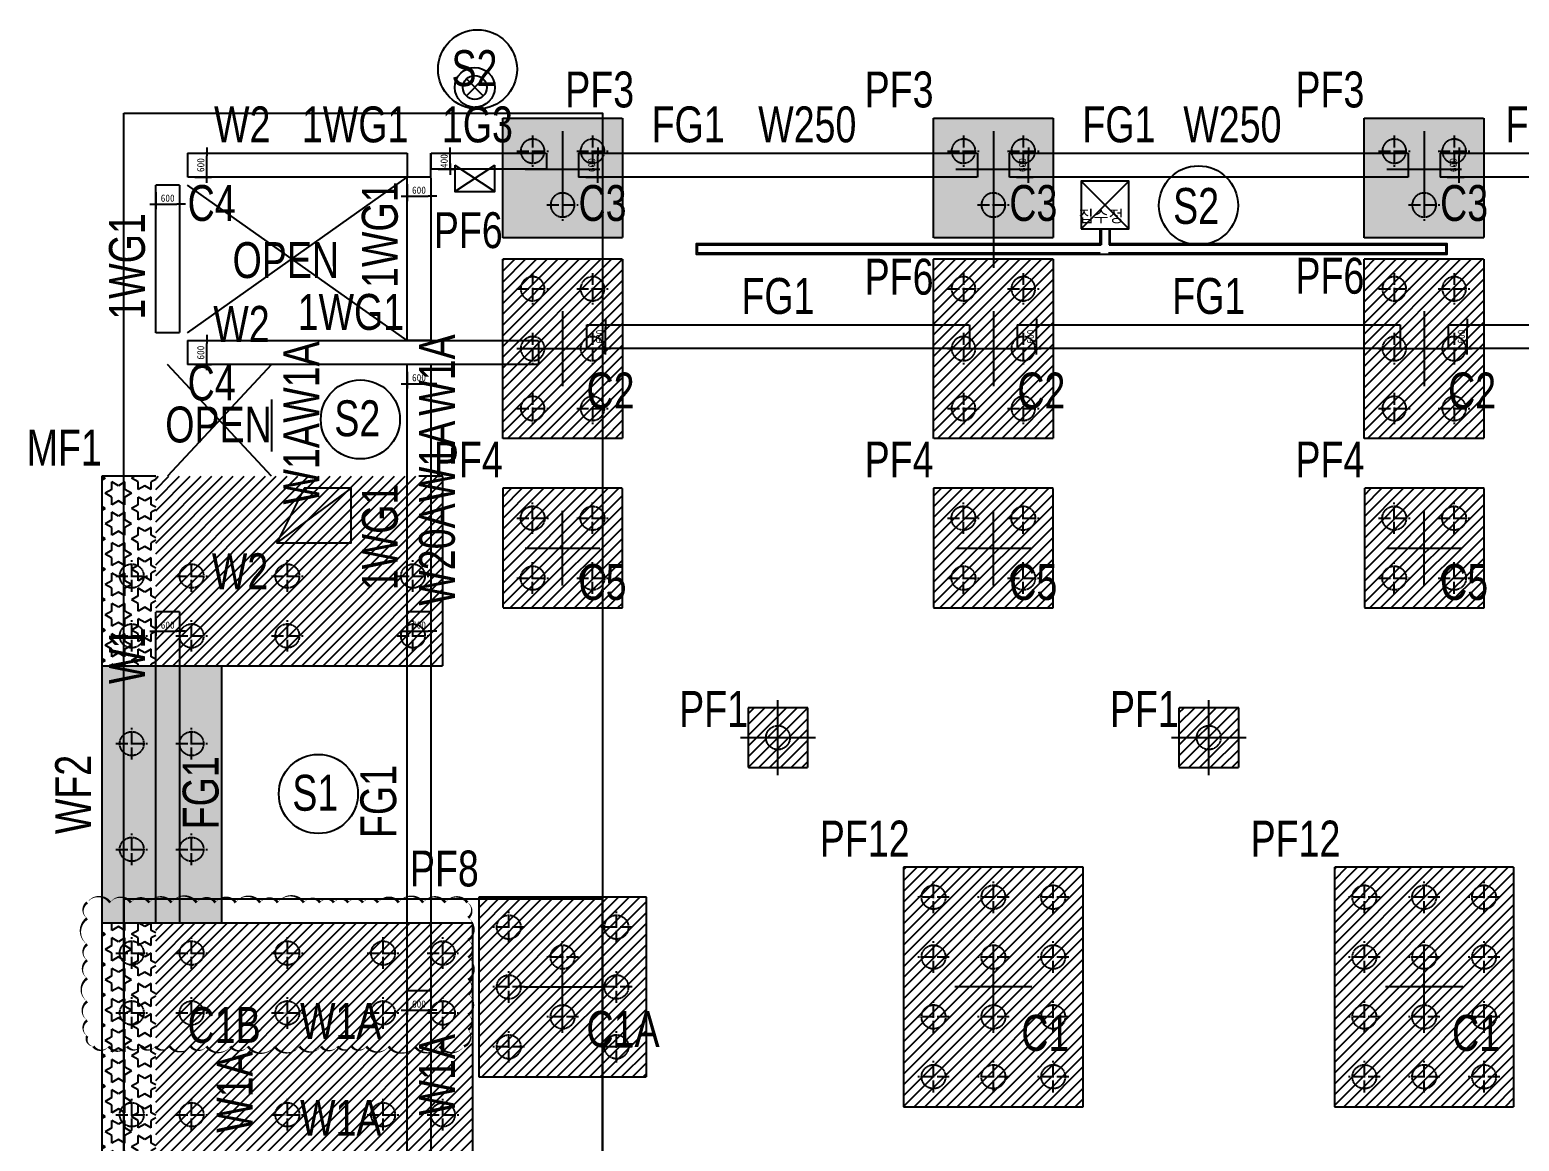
# Model space of a CAD drawing. Header units: millimetres. Extents: x -63681 to 183738, y 27655 to 152096.
# Drawn here: x 88997 to 126336, y 124240 to 152096 of the extents above; entities that cross this region are included whole.
import ezdxf
from ezdxf.enums import TextEntityAlignment as Align

# ---------------------------------------------------------------- set-up
doc = ezdxf.new("R2010")
doc.units = ezdxf.units.MM
doc.linetypes.add('ACAD_ISO04W100', pattern=[30, 24, -3, 0, -3])
doc.linetypes.add('HID', pattern=[2.3, 1.5, -0.8])
doc.layers.get('Defpoints').update_dxf_attribs({"color": 159})
for name, color, linetype in [('^DECK', 130, 'Continuous'), ('A-ELE', 7, 'Continuous'), ('A-OPEN', 1, 'Continuous'), ('A-TEXT-NOTE', 7, 'Continuous'), ('COLUMN-TEXT', 2, 'Continuous'), ('GIRDER-TEXT', 7, 'Continuous'), ('PILE', 4, 'HID'), ('S-FOOTING', 4, 'HID'), ('TXT-FOOTING', 4, 'HID'), ('TXT-SLAB', 6, 'Continuous'), ('WALL-TEXT', 6, 'Continuous'), ('기초패턴', 1, 'Continuous'), ('보(girder)', 7, 'HID'), ('슬래브라인', 7, 'Continuous')]:
    doc.layers.add(name, color=color, linetype=linetype)
doc.layers.add('NOPLOT', color=191, linetype='Continuous', plot=False)
doc.layers.add('printlayer', color=6, linetype='Continuous', plot=False)
doc.styles.add('Gdim', font='DotumChe.ttf')
doc.styles.add('Gtx', font='Dotum.ttf')
doc.dimstyles.new('Gdim200', dxfattribs={"dimscale": 200, "dimtxt": 3, "dimasz": 1.2, "dimexe": 2, "dimexo": 3, "dimgap": 1, "dimtad": 1, "dimdsep": 46, "dimlunit": 6, "dimtxsty": 'Gdim', "dimblk1": '_CIDOT', "dimblk2": '_CIDOT', "dimsah": 1, "dimcen": 2.5, "dimdle": 2, "dimclrd": 1, "dimclre": 1, "dimclrt": 3, "dimazin": 2, "dimtfac": 1, "dimtix": 1, "dimtmove": 2, "dimatfit": 3, "dimldrblk": '_CIDOT', "dimfxl": 2, "dimtolj": 1, "dimtzin": 0, "dimarcsym": 0})
pattern_1 = [(90, (-385073.9, -148605.02), (-329.95568, 2e-14), [190.5, -190.5]), (150, (-385073.9, -148605.02), (-164.97784, -285.75), [190.5, -190.5]), (210, (-385238.87, -148509.77), (164.97784, -285.75), [190.5, -190.5])]

# ---------------------------------------------------------------- blocks, each defined once
blk = doc.blocks.new('_CIDOT')
at = {"color": 0, "linetype": 'ByBlock'}
blk.add_line((2, 0), (-1, 0), dxfattribs=at)
at = {"color": 0, "linetype": 'ByBlock', "const_width": 0.5}
blk.add_lwpolyline([(-0.25, 0, 1), (0.25, 0, 1)], format="xyb", close=True, dxfattribs=at)
blk = doc.blocks.new('*D358')
at = {"layer": 'Defpoints', "color": 155, "lineweight": -2, "transparency": 16777216}
for p, q in [((-1725, 700), (-1305, 700)), ((-1425, 172), (-1425, 628)), ((-1725, 100), (-1305, 100))]:
    blk.add_line(p, q, dxfattribs=at)
at = {"layer": 'Defpoints', "color": 0, "transparency": 16777216}
for p in [(-1905, 700), (-1425, 700), (-1905, 100)]:
    blk.add_point(p, dxfattribs=at)
at = {"layer": 'Defpoints', "color": 155, "lineweight": -2, "transparency": 16777216, "xscale": 71.99999999999994, "yscale": 71.99999999999994, "zscale": 71.99999999999994}
for p, rotation in [((-1425, 700), 90), ((-1425, 100), 270)]:
    blk.add_blockref('_CIDOT', p, dxfattribs=dict(at, rotation=rotation))
at = {"layer": 'Defpoints', "color": 3, "transparency": 16777216, "insert": (-1576, 400), "char_height": 180, "attachment_point": 5, "rotation": 90, "style": 'Gdim'}
blk.add_mtext('\\A1;{\\C155;600}', dxfattribs=at)
blk = doc.blocks.new('*D210')
at = {"layer": 'Defpoints', "color": 155, "lineweight": -2, "transparency": 16777216}
for p, q in [((-1725, 700), (-1305, 700)), ((-1425, 172), (-1425, 628)), ((-1725, 100), (-1305, 100))]:
    blk.add_line(p, q, dxfattribs=at)
at = {"layer": 'Defpoints', "color": 0, "transparency": 16777216}
for p in [(-1905, 700), (-1425, 700), (-1905, 100)]:
    blk.add_point(p, dxfattribs=at)
at = {"layer": 'Defpoints', "color": 155, "lineweight": -2, "transparency": 16777216, "xscale": 71.99999999999994, "yscale": 71.99999999999994, "zscale": 71.99999999999994}
for p, rotation in [((-1425, 700), 90), ((-1425, 100), 270)]:
    blk.add_blockref('_CIDOT', p, dxfattribs=dict(at, rotation=rotation))
at = {"layer": 'Defpoints', "color": 3, "transparency": 16777216, "insert": (-1576, 400), "char_height": 180, "attachment_point": 5, "rotation": 90, "style": 'Gdim'}
blk.add_mtext('\\A1;{\\C155;600}', dxfattribs=at)
blk = doc.blocks.new('*D320')
at = {"layer": 'Defpoints', "color": 155, "lineweight": -2, "transparency": 16777216}
for p, q in [((-1725, 700), (-1305, 700)), ((-1425, 172), (-1425, 628)), ((-1725, 100), (-1305, 100))]:
    blk.add_line(p, q, dxfattribs=at)
at = {"layer": 'Defpoints', "color": 0, "transparency": 16777216}
for p in [(-1905, 700), (-1425, 700), (-1905, 100)]:
    blk.add_point(p, dxfattribs=at)
at = {"layer": 'Defpoints', "color": 155, "lineweight": -2, "transparency": 16777216, "xscale": 71.99999999999994, "yscale": 71.99999999999994, "zscale": 71.99999999999994}
for p, rotation in [((-1425, 700), 90), ((-1425, 100), 270)]:
    blk.add_blockref('_CIDOT', p, dxfattribs=dict(at, rotation=rotation))
at = {"layer": 'Defpoints', "color": 3, "transparency": 16777216, "insert": (-1576, 400), "char_height": 180, "attachment_point": 5, "rotation": 90, "style": 'Gdim'}
blk.add_mtext('\\A1;{\\C155;600}', dxfattribs=at)
blk = doc.blocks.new('*D338')
at = {"layer": 'Defpoints', "color": 155, "lineweight": -2, "transparency": 16777216}
for p, q in [((-1725, 700), (-1305, 700)), ((-1425, 172), (-1425, 628)), ((-1725, 100), (-1305, 100))]:
    blk.add_line(p, q, dxfattribs=at)
at = {"layer": 'Defpoints', "color": 0, "transparency": 16777216}
for p in [(-1905, 700), (-1425, 700), (-1905, 100)]:
    blk.add_point(p, dxfattribs=at)
at = {"layer": 'Defpoints', "color": 155, "lineweight": -2, "transparency": 16777216, "xscale": 71.99999999999994, "yscale": 71.99999999999994, "zscale": 71.99999999999994}
for p, rotation in [((-1425, 700), 90), ((-1425, 100), 270)]:
    blk.add_blockref('_CIDOT', p, dxfattribs=dict(at, rotation=rotation))
at = {"layer": 'Defpoints', "color": 3, "transparency": 16777216, "insert": (-1576, 400), "char_height": 180, "attachment_point": 5, "rotation": 90, "style": 'Gdim'}
blk.add_mtext('\\A1;{\\C155;600}', dxfattribs=at)
blk = doc.blocks.new('*D268')
at = {"layer": 'Defpoints', "color": 155, "lineweight": -2, "transparency": 16777216}
for p, q in [((-1725, 700), (-1305, 700)), ((-1425, 172), (-1425, 628)), ((-1725, 100), (-1305, 100))]:
    blk.add_line(p, q, dxfattribs=at)
at = {"layer": 'Defpoints', "color": 0, "transparency": 16777216}
for p in [(-1905, 700), (-1425, 700), (-1905, 100)]:
    blk.add_point(p, dxfattribs=at)
at = {"layer": 'Defpoints', "color": 155, "lineweight": -2, "transparency": 16777216, "xscale": 71.99999999999994, "yscale": 71.99999999999994, "zscale": 71.99999999999994}
for p, rotation in [((-1425, 700), 90), ((-1425, 100), 270)]:
    blk.add_blockref('_CIDOT', p, dxfattribs=dict(at, rotation=rotation))
at = {"layer": 'Defpoints', "color": 3, "transparency": 16777216, "insert": (-1576, 400), "char_height": 180, "attachment_point": 5, "rotation": 90, "style": 'Gdim'}
blk.add_mtext('\\A1;{\\C155;600}', dxfattribs=at)
blk = doc.blocks.new('*D366')
at = {"layer": 'Defpoints', "color": 155, "lineweight": -2, "transparency": 16777216}
for p, q in [((-1725, 700), (-1305, 700)), ((-1425, 172), (-1425, 628)), ((-1725, 100), (-1305, 100))]:
    blk.add_line(p, q, dxfattribs=at)
at = {"layer": 'Defpoints', "color": 0, "transparency": 16777216}
for p in [(-1905, 700), (-1425, 700), (-1905, 100)]:
    blk.add_point(p, dxfattribs=at)
at = {"layer": 'Defpoints', "color": 155, "lineweight": -2, "transparency": 16777216, "xscale": 71.99999999999994, "yscale": 71.99999999999994, "zscale": 71.99999999999994}
for p, rotation in [((-1425, 700), 90), ((-1425, 100), 270)]:
    blk.add_blockref('_CIDOT', p, dxfattribs=dict(at, rotation=rotation))
at = {"layer": 'Defpoints', "color": 3, "transparency": 16777216, "insert": (-1576, 400), "char_height": 180, "attachment_point": 5, "rotation": 90, "style": 'Gdim'}
blk.add_mtext('\\A1;{\\C155;600}', dxfattribs=at)
blk = doc.blocks.new('*D368')
at = {"layer": 'Defpoints', "color": 155, "lineweight": -2, "transparency": 16777216}
for p, q in [((-1725, 700), (-1305, 700)), ((-1425, 172), (-1425, 628)), ((-1725, 100), (-1305, 100))]:
    blk.add_line(p, q, dxfattribs=at)
at = {"layer": 'Defpoints', "color": 0, "transparency": 16777216}
for p in [(-1905, 700), (-1425, 700), (-1905, 100)]:
    blk.add_point(p, dxfattribs=at)
at = {"layer": 'Defpoints', "color": 155, "lineweight": -2, "transparency": 16777216, "xscale": 71.99999999999994, "yscale": 71.99999999999994, "zscale": 71.99999999999994}
for p, rotation in [((-1425, 700), 90), ((-1425, 100), 270)]:
    blk.add_blockref('_CIDOT', p, dxfattribs=dict(at, rotation=rotation))
at = {"layer": 'Defpoints', "color": 3, "transparency": 16777216, "insert": (-1576, 400), "char_height": 180, "attachment_point": 5, "rotation": 90, "style": 'Gdim'}
blk.add_mtext('\\A1;{\\C155;600}', dxfattribs=at)
blk = doc.blocks.new('*D336')
at = {"layer": 'Defpoints', "color": 155, "lineweight": -2, "transparency": 16777216}
for p, q in [((-8525, 700), (-8105, 700)), ((-8225, 172), (-8225, 628)), ((-8525, 100), (-8105, 100))]:
    blk.add_line(p, q, dxfattribs=at)
at = {"layer": 'Defpoints', "color": 0, "transparency": 16777216}
for p in [(-8705, 700), (-8225, 700), (-8705, 100)]:
    blk.add_point(p, dxfattribs=at)
at = {"layer": 'Defpoints', "color": 155, "lineweight": -2, "transparency": 16777216, "xscale": 71.99999999999994, "yscale": 71.99999999999994, "zscale": 71.99999999999994}
for p, rotation in [((-8225, 700), 90), ((-8225, 100), 270)]:
    blk.add_blockref('_CIDOT', p, dxfattribs=dict(at, rotation=rotation))
at = {"layer": 'Defpoints', "color": 3, "transparency": 16777216, "insert": (-8376, 400), "char_height": 180, "attachment_point": 5, "rotation": 90, "style": 'Gdim'}
blk.add_mtext('\\A1;{\\C155;600}', dxfattribs=at)
blk = doc.blocks.new('파일')
at = {"color": 1, "linetype": 'ACAD_ISO04W100'}
for p, q in [((16279.4, 3764.4), (16279.4, 3827.6)), ((16247.7, 3796), (16311, 3796))]:
    blk.add_line(p, q, dxfattribs=at)
at = {"layer": 'PILE'}
blk.add_circle((16279.4, 3796), 24, dxfattribs=at)
blk = doc.blocks.new('D600(2.5)PF4')
blk.add_lwpolyline([(31483, -271854), (31483, -274854), (34483, -274854), (34483, -271854), (31483, -271854)])
at = {"layer": 'NOPLOT'}
for p, q in [((32983, -274291), (32983, -272416)), ((32045, -273354), (33920, -273354))]:
    blk.add_line(p, q, dxfattribs=at)
at = {"xscale": 12.50000000000909, "yscale": 12.50000000000909, "zscale": 12.50000000000909}
for p in [(-171260, -320054), (-169760, -320054), (-171260, -321554), (-169760, -321554)]:
    blk.add_blockref('파일', p, dxfattribs=at)
blk = doc.blocks.new('D600(2.5)PF3')
blk.add_lwpolyline([(49397, -264096), (49397, -267096), (52397, -267096), (52397, -264096), (49397, -264096)])
at = {"layer": 'NOPLOT'}
for p, q in [((50897, -266770), (50897, -264865)), ((49960, -265821), (51835, -265821))]:
    blk.add_line(p, q, dxfattribs=at)
at = {"xscale": 12.50000000000909, "yscale": 12.50000000000909, "zscale": 12.50000000000909}
for p in [(-152595, -312371), (-153345, -313721), (-151845, -313721)]:
    blk.add_blockref('파일', p, dxfattribs=at)
blk = doc.blocks.new('D600(2.5)PF6')
blk.add_lwpolyline([(49397, -271104), (49397, -275604), (52397, -275604), (52397, -271104), (49397, -271104)])
at = {"layer": 'NOPLOT'}
for p, q in [((50897, -274291), (50897, -272416)), ((49960, -273354), (51835, -273354))]:
    blk.add_line(p, q, dxfattribs=at)
at = {"xscale": 12.50000000000909, "yscale": 12.50000000000909, "zscale": 12.50000000000909}
for p in [(-153345, -319304), (-151845, -319304), (-153345, -320804), (-151845, -320804), (-153345, -322304), (-151845, -322304)]:
    blk.add_blockref('파일', p, dxfattribs=at)
blk = doc.blocks.new('D600(2.5)PF8')
blk.add_lwpolyline([(39690, -280315), (39690, -284515), (44190, -284515), (44190, -280315), (39690, -280315)])
at = {"layer": 'NOPLOT'}
for p, q in [((41940, -283382), (41940, -281447)), ((41003, -282415), (42878, -282415))]:
    blk.add_line(p, q, dxfattribs=at)
at = {"xscale": 12.50000000000909, "yscale": 12.50000000000909, "zscale": 12.50000000000909}
for p in [(-163052, -328515), (-161552, -328515), (-160052, -328515), (-162302, -329865), (-160802, -329865), (-163052, -331215), (-161552, -331215), (-160052, -331215)]:
    blk.add_blockref('파일', p, dxfattribs=at)
blk = doc.blocks.new('*D295')
at = {"layer": 'Defpoints', "color": 155, "lineweight": -2, "transparency": 16777216}
for p, q in [((-1725, 700), (-1305, 700)), ((-1425, 172), (-1425, 628)), ((-1725, 100), (-1305, 100))]:
    blk.add_line(p, q, dxfattribs=at)
at = {"layer": 'Defpoints', "color": 0, "transparency": 16777216}
for p in [(-1905, 700), (-1425, 700), (-1905, 100)]:
    blk.add_point(p, dxfattribs=at)
at = {"layer": 'Defpoints', "color": 155, "lineweight": -2, "transparency": 16777216, "xscale": 71.99999999999994, "yscale": 71.99999999999994, "zscale": 71.99999999999994}
for p, rotation in [((-1425, 700), 90), ((-1425, 100), 270)]:
    blk.add_blockref('_CIDOT', p, dxfattribs=dict(at, rotation=rotation))
at = {"layer": 'Defpoints', "color": 3, "transparency": 16777216, "insert": (-1576, 400), "char_height": 180, "attachment_point": 5, "rotation": 90, "style": 'Gdim'}
blk.add_mtext('\\A1;{\\C155;600}', dxfattribs=at)
blk = doc.blocks.new('*D274')
at = {"layer": 'Defpoints', "color": 155, "lineweight": -2, "transparency": 16777216}
for p, q in [((-1725, 700), (-1305, 700)), ((-1425, 172), (-1425, 628)), ((-1725, 100), (-1305, 100))]:
    blk.add_line(p, q, dxfattribs=at)
at = {"layer": 'Defpoints', "color": 0, "transparency": 16777216}
for p in [(-1905, 700), (-1425, 700), (-1905, 100)]:
    blk.add_point(p, dxfattribs=at)
at = {"layer": 'Defpoints', "color": 155, "lineweight": -2, "transparency": 16777216, "xscale": 71.99999999999994, "yscale": 71.99999999999994, "zscale": 71.99999999999994}
for p, rotation in [((-1425, 700), 90), ((-1425, 100), 270)]:
    blk.add_blockref('_CIDOT', p, dxfattribs=dict(at, rotation=rotation))
at = {"layer": 'Defpoints', "color": 3, "transparency": 16777216, "insert": (-1576, 400), "char_height": 180, "attachment_point": 5, "rotation": 90, "style": 'Gdim'}
blk.add_mtext('\\A1;{\\C155;600}', dxfattribs=at)
blk = doc.blocks.new('D600(2.5)PF1')
blk.add_lwpolyline([(32233, -266553), (33733, -266553), (33733, -265053), (32233, -265053), (32233, -266553)])
at = {"layer": 'printlayer'}
for p, q in [((32983, -266740), (32983, -264865)), ((32045, -265803), (33920, -265803))]:
    blk.add_line(p, q, dxfattribs=at)
at = {"xscale": 12.50000000000909, "yscale": 12.50000000000909, "zscale": 12.50000000000909}
blk.add_blockref('파일', (-170510, -313253), dxfattribs=at)
blk = doc.blocks.new('*D260')
at = {"layer": 'Defpoints', "color": 155, "lineweight": -2, "transparency": 16777216}
for p, q in [((-1725, 600), (-1305, 600)), ((-1425, 672), (-1425, 744)), ((-1425, 200), (-1425, 600)), ((-1725, 200), (-1305, 200)), ((-1425, 128), (-1425, 56))]:
    blk.add_line(p, q, dxfattribs=at)
at = {"layer": 'Defpoints', "color": 0, "transparency": 16777216}
for p in [(-1905, 600), (-1425, 600), (-1905, 200)]:
    blk.add_point(p, dxfattribs=at)
at = {"layer": 'Defpoints', "color": 155, "lineweight": -2, "transparency": 16777216, "xscale": 71.99999999999994, "yscale": 71.99999999999994, "zscale": 71.99999999999994}
for p, rotation in [((-1425, 600), 270), ((-1425, 200), 90)]:
    blk.add_blockref('_CIDOT', p, dxfattribs=dict(at, rotation=rotation))
at = {"layer": 'Defpoints', "color": 3, "transparency": 16777216, "insert": (-1576, 400), "char_height": 180, "attachment_point": 5, "rotation": 90, "style": 'Gdim'}
blk.add_mtext('\\A1;{\\C155;400}', dxfattribs=at)
blk = doc.blocks.new('PF12')
at = {"layer": 'NOPLOT'}
for p, q in [((2100, 2063), (2100, 3937)), ((3067, 3000), (1133, 3000))]:
    blk.add_line(p, q, dxfattribs=at)
at = {"layer": 'S-FOOTING', "elevation": 0}
blk.add_lwpolyline([(-150, 0), (4350, 0), (4350, 6000), (-150, 6000)], close=True, dxfattribs=at)
at = {"xscale": 12.5000000000091, "yscale": 12.5000000000091, "zscale": 12.5000000000091, "rotation": 90}
for p in [(48050, -198242), (49550, -198242), (51050, -198242), (48050, -199742), (49550, -199742), (51050, -199742), (48050, -201242), (49550, -201242), (51050, -201242), (48050, -202742), (49550, -202742), (51050, -202742)]:
    blk.add_blockref('파일', p, dxfattribs=at)
blk = doc.blocks.new('A$Cecc8fa15')
at = {"layer": '기초패턴'}
h = blk.add_hatch(dxfattribs=at)
h.set_pattern_fill('STARS', color=256, scale=60, angle=90)
h.set_pattern_definition(pattern_1)
h.paths.add_polyline_path([(40100, -70250), (44300, -70250), (44300, -74750), (40100, -74750)])
h.paths.add_polyline_path([(41450, -66300), (42950, -66300), (42950, -69300), (41450, -69300)])
h.paths.add_polyline_path([(50900, -70250), (55100, -70250), (55100, -74750), (50900, -74750)])
h.paths.add_polyline_path([(61700, -70250), (65900, -70250), (65900, -74750), (61700, -74750)])
h.paths.add_polyline_path([(72500, -74750), (76700, -74750), (76700, -70250), (72500, -70250)])
h.paths.add_polyline_path([(82300, -70250), (86500, -70250), (86500, -74750), (82300, -74750)])
h.paths.add_polyline_path([(41450, -46300), (42950, -46300), (42950, -43300), (41450, -43300)])
h.paths.add_polyline_path([(40450, -18900), (43450, -18900), (43450, -12450), (40450, -12450)])
h.paths.add_polyline_path([(50500, 1275), (53500, 1275), (53500, -1725), (50500, -1725)])
h.paths.add_polyline_path([(61300, 1275), (64300, 1275), (64300, -1725), (61300, -1725)])
h.paths.add_polyline_path([(72100, 1275), (75100, 1275), (75100, -1725), (72100, -1725)])
h.paths.add_polyline_path([(124800, -54665), (126300, -54665), (126300, -53165), (124800, -53165)])
h.paths.add_polyline_path([(124800, -45115), (126300, -45115), (126300, -46615), (124800, -46615)])
h = blk.add_hatch(dxfattribs=at)
h.set_pattern_fill('ANSI31', color=256, scale=60)
h.set_pattern_definition([(45, (-385073.9, -148605.02), (-134.70384, 134.70384), [])])
h.paths.add_polyline_path([(41800, -7700), (49000, -7700), (49000, -12450), (41800, -12450)])
h.paths.add_polyline_path([(41800, -27400), (41800, -27100), (42700, -27100), (42711, -24805), (41800, -24800), (41800, -18900), (49750, -18900), (49750, -27400)])
h.paths.add_polyline_path([(49900, -22750), (54100, -22750), (54100, -18250), (49900, -18250)])
h.paths.add_polyline_path([(50500, -11000), (53500, -11000), (53500, -8000), (50500, -8000)])
h.paths.add_polyline_path([(50500, -6750), (53500, -6750), (53500, -2250), (50500, -2250)])
h.paths.add_polyline_path([(61300, -6750), (64300, -6750), (64300, -2250), (61300, -2250)])
h.paths.add_polyline_path([(61300, -11000), (64300, -11000), (64300, -8000), (61300, -8000)])
h.paths.add_polyline_path([(60550, -23500), (65050, -23500), (65050, -17500), (60550, -17500)])
h.paths.add_polyline_path([(56650, -15000), (58150, -15000), (58150, -13500), (56650, -13500)])
h.paths.add_polyline_path([(67450, -15000), (68950, -15000), (68950, -13500), (67450, -13500)])
h.paths.add_polyline_path([(72100, -11000), (75100, -11000), (75100, -8000), (72100, -8000)])
h.paths.add_polyline_path([(72100, -6750), (75100, -6750), (75100, -2250), (72100, -2250)])
h.paths.add_polyline_path([(78250, -6500), (79750, -6500), (79750, -8000), (78250, -8000)])
h.paths.add_polyline_path([(78250, -15000), (79750, -15000), (79750, -13500), (78250, -13500)])
h.paths.add_polyline_path([(71350, -23500), (75850, -23500), (75850, -17500), (71350, -17500)])
h.paths.add_polyline_path([(67450, -27500), (68950, -27500), (68950, -26000), (67450, -26000)])
h.paths.add_polyline_path([(61300, -33000), (64300, -33000), (64300, -30000), (61300, -30000)])
h.paths.add_polyline_path([(61300, -34250), (64300, -34250), (64300, -38750), (61300, -38750)])
h.paths.add_polyline_path([(50500, -43525), (53500, -43525), (53500, -46525), (50500, -46525)])
h.paths.add_polyline_path([(47250, -46300), (48750, -46300), (48750, -43300), (47250, -43300)])
h.paths.add_polyline_path([(72100, -38750), (75100, -38750), (75100, -34250), (72100, -34250)])
h.paths.add_polyline_path([(72100, -33000), (75100, -33000), (75100, -30000), (72100, -30000)])
h.paths.add_polyline_path([(78250, -27500), (79750, -27500), (79750, -26000), (78250, -26000)])
h.paths.add_polyline_path([(82900, -30000), (85900, -30000), (85900, -33000), (82900, -33000)])
h.paths.add_polyline_path([(89050, -27500), (90550, -27500), (90550, -26000), (89050, -26000)])
h.paths.add_polyline_path([(93700, -33000), (96700, -33000), (96700, -30000), (93700, -30000)])
h.paths.add_polyline_path([(99850, -27500), (101350, -27500), (101350, -26000), (99850, -26000)])
h.paths.add_polyline_path([(104500, -33000), (107500, -33000), (107500, -30000), (104500, -30000)])
h.paths.add_polyline_path([(119800, -36400), (127000, -36400), (127000, -29700), (119800, -29700)])
h.paths.add_polyline_path([(114100, -46300), (115600, -46300), (115600, -43300), (114100, -43300)])
h.paths.add_polyline_path([(119175, -46300), (122175, -46300), (122175, -43300), (119175, -43300)])
h.paths.add_polyline_path([(102050, -55700), (103550, -55700), (103550, -52700), (102050, -52700)])
h.paths.add_polyline_path([(107525, -55700), (110525, -55700), (110525, -52700), (107525, -52700)])
h.paths.add_polyline_path([(114100, -51350), (115600, -51350), (115600, -49850), (114100, -49850)])
h.paths.add_polyline_path([(119175, -55700), (122175, -55700), (122175, -52700), (119175, -52700)])
h.paths.add_polyline_path([(114100, -58350), (115600, -58350), (115600, -56850), (114100, -56850)])
h.paths.add_polyline_path([(107525, -62500), (110525, -62500), (110525, -59500), (107525, -59500)])
h.paths.add_polyline_path([(102050, -62500), (103550, -62500), (103550, -59500), (102050, -59500)])
h.paths.add_polyline_path([(119175, -60400), (122175, -60400), (122175, -57400), (119175, -57400)])
h.paths.add_polyline_path([(119175, -62500), (122175, -62500), (122175, -61000), (119175, -61000)])
h.paths.add_polyline_path([(114100, -65500), (115600, -65500), (115600, -64000), (114100, -64000)])
h.paths.add_polyline_path([(107525, -70000), (110525, -70000), (110525, -67000), (107525, -67000)])
h.paths.add_polyline_path([(102050, -70000), (103550, -70000), (103550, -67000), (102050, -67000)])
h.paths.add_polyline_path([(119175, -70000), (122175, -70000), (122175, -67000), (119175, -67000)])
h.paths.add_polyline_path([(51250, -66300), (52750, -66300), (52750, -69300), (51250, -69300)])
h = blk.add_hatch(dxfattribs=at)
h.set_pattern_fill('STARS', color=256, scale=60, angle=90)
h.set_pattern_definition(pattern_1)
h.paths.add_polyline_path([(40450, -12450), (41800, -12450), (41800, -7700), (40450, -7700)])
h = blk.add_hatch(dxfattribs=at)
h.set_pattern_fill('STARS', color=256, scale=60, angle=90)
h.set_pattern_definition(pattern_1)
h.paths.add_polyline_path([(40450, -27400), (40450, -18900), (41800, -18900), (41800, -24800), (41800, -27100), (41800, -27100), (41800, -27400)])
blk = doc.blocks.new('*U359')
at = {"layer": 'Defpoints'}
for p, q in [((-1905.451, 700), (-1905.451, 100)), ((3594.549, 700), (3594.549, 100))]:
    blk.add_line(p, q, dxfattribs=at)
at = {"layer": '보(girder)'}
for p, q in [((-1905.451, 700), (3594.549, 700)), ((3594.549, 100), (-1905.451, 100))]:
    blk.add_line(p, q, dxfattribs=at)
at = {"layer": 'Defpoints'}
dim = blk.add_linear_dim(base=(-1425.451, 700), p1=(-1905.451, 100), p2=(-1905.451, 700), angle=90, text='{\\C155;<>}', dimstyle='Gdim200', override={"dimscale": 60, "dimzin": 8, "dimclrd": 155, "dimclre": 155}, dxfattribs=at)
dim.commit()
dim.dimension.update_dxf_attribs({"geometry": '*D358', "text_midpoint": (-1575.571, 400)})
blk = doc.blocks.new('*U211')
at = {"layer": 'Defpoints'}
for p, q in [((-1905.451, 700), (-1905.451, 100)), ((8094.549, 700), (8094.549, 100))]:
    blk.add_line(p, q, dxfattribs=at)
at = {"layer": '보(girder)'}
for p, q in [((-1905.451, 700), (8094.549, 700)), ((8094.549, 100), (-1905.451, 100))]:
    blk.add_line(p, q, dxfattribs=at)
at = {"layer": 'Defpoints'}
dim = blk.add_linear_dim(base=(-1425.451, 700), p1=(-1905.451, 100), p2=(-1905.451, 700), angle=90, text='{\\C155;<>}', dimstyle='Gdim200', override={"dimscale": 60, "dimzin": 8, "dimclrd": 155, "dimclre": 155}, dxfattribs=at)
dim.commit()
dim.dimension.update_dxf_attribs({"geometry": '*D210', "text_midpoint": (-1575.571, 400)})
blk = doc.blocks.new('*U321')
at = {"layer": 'Defpoints'}
for p, q in [((-1905.451, 700), (-1905.451, 100)), ((1794.549, 700), (1794.549, 100))]:
    blk.add_line(p, q, dxfattribs=at)
at = {"layer": '보(girder)'}
for p, q in [((-1905.451, 700), (1794.549, 700)), ((1794.549, 100), (-1905.451, 100))]:
    blk.add_line(p, q, dxfattribs=at)
at = {"layer": 'Defpoints'}
dim = blk.add_linear_dim(base=(-1425.451, 700), p1=(-1905.451, 100), p2=(-1905.451, 700), angle=90, text='{\\C155;<>}', dimstyle='Gdim200', override={"dimscale": 60, "dimzin": 8, "dimclrd": 155, "dimclre": 155}, dxfattribs=at)
dim.commit()
dim.dimension.update_dxf_attribs({"geometry": '*D320', "text_midpoint": (-1575.571, 400)})
blk = doc.blocks.new('*U339')
at = {"layer": 'Defpoints'}
for p, q in [((-1905.451, 700), (-1905.451, 100)), ((7694.549, 700), (7694.549, 100))]:
    blk.add_line(p, q, dxfattribs=at)
at = {"layer": '보(girder)'}
for p, q in [((-1905.451, 700), (7694.549, 700)), ((7694.549, 100), (-1905.451, 100))]:
    blk.add_line(p, q, dxfattribs=at)
at = {"layer": 'Defpoints'}
dim = blk.add_linear_dim(base=(-1425.451, 700), p1=(-1905.451, 100), p2=(-1905.451, 700), angle=90, text='{\\C155;<>}', dimstyle='Gdim200', override={"dimscale": 60, "dimzin": 8, "dimclrd": 155, "dimclre": 155}, dxfattribs=at)
dim.commit()
dim.dimension.update_dxf_attribs({"geometry": '*D338', "text_midpoint": (-1575.571, 400)})
blk = doc.blocks.new('*U269')
at = {"layer": 'Defpoints'}
for p, q in [((-1905.451, 700), (-1905.451, 100)), ((6894.549, 700), (6894.549, 100))]:
    blk.add_line(p, q, dxfattribs=at)
at = {"layer": '보(girder)'}
for p, q in [((-1905.451, 700), (6894.549, 700)), ((6894.549, 100), (-1905.451, 100))]:
    blk.add_line(p, q, dxfattribs=at)
at = {"layer": 'Defpoints'}
dim = blk.add_linear_dim(base=(-1425.451, 700), p1=(-1905.451, 100), p2=(-1905.451, 700), angle=90, text='{\\C155;<>}', dimstyle='Gdim200', override={"dimscale": 60, "dimzin": 8, "dimclrd": 155, "dimclre": 155}, dxfattribs=at)
dim.commit()
dim.dimension.update_dxf_attribs({"geometry": '*D268', "text_midpoint": (-1575.571, 400)})
blk = doc.blocks.new('*U367')
at = {"layer": 'Defpoints'}
for p, q in [((-1905.451, 700), (-1905.451, 100)), ((4294.549, 700), (4294.549, 100))]:
    blk.add_line(p, q, dxfattribs=at)
at = {"layer": '보(girder)'}
for p, q in [((-1905.451, 700), (4294.549, 700)), ((4294.549, 100), (-1905.451, 100))]:
    blk.add_line(p, q, dxfattribs=at)
at = {"layer": 'Defpoints'}
dim = blk.add_linear_dim(base=(-1425.451, 700), p1=(-1905.451, 100), p2=(-1905.451, 700), angle=90, text='{\\C155;<>}', dimstyle='Gdim200', override={"dimscale": 60, "dimzin": 8, "dimclrd": 155, "dimclre": 155}, dxfattribs=at)
dim.commit()
dim.dimension.update_dxf_attribs({"geometry": '*D366', "text_midpoint": (-1575.571, 400)})
blk = doc.blocks.new('*U369')
at = {"layer": 'Defpoints'}
for p, q in [((-1905.451, 700), (-1905.451, 100)), ((7594.549, 700), (7594.549, 100))]:
    blk.add_line(p, q, dxfattribs=at)
at = {"layer": '보(girder)'}
for p, q in [((-1905.451, 700), (7594.549, 700)), ((7594.549, 100), (-1905.451, 100))]:
    blk.add_line(p, q, dxfattribs=at)
at = {"layer": 'Defpoints'}
dim = blk.add_linear_dim(base=(-1425.451, 700), p1=(-1905.451, 100), p2=(-1905.451, 700), angle=90, text='{\\C155;<>}', dimstyle='Gdim200', override={"dimscale": 60, "dimzin": 8, "dimclrd": 155, "dimclre": 155}, dxfattribs=at)
dim.commit()
dim.dimension.update_dxf_attribs({"geometry": '*D368', "text_midpoint": (-1575.571, 400)})
blk = doc.blocks.new('*U337')
at = {"layer": 'Defpoints'}
for p, q in [((-8705.451, 700), (-8705.451, 100)), ((6794.549, 700), (6794.549, 100))]:
    blk.add_line(p, q, dxfattribs=at)
at = {"layer": '보(girder)'}
for p, q in [((-8705.451, 700), (6794.549, 700)), ((6794.549, 100), (-8705.451, 100))]:
    blk.add_line(p, q, dxfattribs=at)
at = {"layer": 'Defpoints'}
dim = blk.add_linear_dim(base=(-8225.451, 700), p1=(-8705.451, 100), p2=(-8705.451, 700), angle=90, text='{\\C155;<>}', dimstyle='Gdim200', override={"dimscale": 60, "dimzin": 8, "dimclrd": 155, "dimclre": 155}, dxfattribs=at)
dim.commit()
dim.dimension.update_dxf_attribs({"geometry": '*D336', "text_midpoint": (-8375.571, 400)})
blk = doc.blocks.new('*U296')
at = {"layer": 'Defpoints'}
for p, q in [((-1905.451, 700), (-1905.451, 100)), ((2194.549, 700), (2194.549, 100))]:
    blk.add_line(p, q, dxfattribs=at)
at = {"layer": '보(girder)'}
for p, q in [((-1905.451, 700), (2194.549, 700)), ((2194.549, 100), (-1905.451, 100))]:
    blk.add_line(p, q, dxfattribs=at)
at = {"layer": 'Defpoints'}
dim = blk.add_linear_dim(base=(-1425.451, 700), p1=(-1905.451, 100), p2=(-1905.451, 700), angle=90, text='{\\C155;<>}', dimstyle='Gdim200', override={"dimscale": 60, "dimzin": 8, "dimclrd": 155, "dimclre": 155}, dxfattribs=at)
dim.commit()
dim.dimension.update_dxf_attribs({"geometry": '*D295', "text_midpoint": (-1575.571, 400)})
blk = doc.blocks.new('*U275')
at = {"layer": 'Defpoints'}
for p, q in [((-1905.451, 700), (-1905.451, 100)), ((5894.549, 700), (5894.549, 100))]:
    blk.add_line(p, q, dxfattribs=at)
at = {"layer": '보(girder)'}
for p, q in [((-1905.451, 700), (5894.549, 700)), ((5894.549, 100), (-1905.451, 100))]:
    blk.add_line(p, q, dxfattribs=at)
at = {"layer": 'Defpoints'}
dim = blk.add_linear_dim(base=(-1425.451, 700), p1=(-1905.451, 100), p2=(-1905.451, 700), angle=90, text='{\\C155;<>}', dimstyle='Gdim200', override={"dimscale": 60, "dimzin": 8, "dimclrd": 155, "dimclre": 155}, dxfattribs=at)
dim.commit()
dim.dimension.update_dxf_attribs({"geometry": '*D274', "text_midpoint": (-1575.571, 400)})
blk = doc.blocks.new('*U261')
at = {"layer": 'Defpoints'}
for p, q in [((-1905.451, 600), (-1905.451, 200)), ((994.549, 600), (994.549, 200))]:
    blk.add_line(p, q, dxfattribs=at)
at = {"layer": '보(girder)'}
for p, q in [((-1905.451, 600), (994.549, 600)), ((994.549, 200), (-1905.451, 200))]:
    blk.add_line(p, q, dxfattribs=at)
at = {"layer": 'Defpoints'}
dim = blk.add_linear_dim(base=(-1425.451, 600), p1=(-1905.451, 200), p2=(-1905.451, 600), angle=90, text='{\\C155;<>}', dimstyle='Gdim200', override={"dimscale": 60, "dimzin": 8, "dimclrd": 155, "dimclre": 155}, dxfattribs=at)
dim.commit()
dim.dimension.update_dxf_attribs({"geometry": '*D260', "text_midpoint": (-1575.571, 400)})

msp = doc.modelspace()

# ---------------------------------------------------------------- linework, layer by layer
at = {"layer": '^DECK', "color": 0}
for centre in [(100222.273, 151105.233), (118296.025, 147695.309), (97284.481, 142329.949), (96231.49, 132943.737)]:
    msp.add_circle(centre, 990.918, dxfattribs=at)
at = {"layer": 'A-ELE', "elevation": 0}
for points in [[(99653.571, 148705.018), (99653.571, 148045.018), (100653.571, 148045.018), (100653.571, 148705.018)], [(115823.571, 147105.018), (115823.571, 146735.018), (105703.571, 146735.018), (105703.571, 146475.018), (124533.571, 146475.018), (124533.571, 146735.018), (116083.571, 146735.018), (116083.571, 147105.018)]]:
    msp.add_lwpolyline(points, dxfattribs=at)
msp.add_lwpolyline([(115353.571, 147105.018), (116553.571, 147105.018), (116553.571, 148305.018), (115353.571, 148305.018)], close=True, dxfattribs=at)
at = {"layer": 'A-ELE'}
for radius in [500, 300]:
    msp.add_circle((100153.571, 150652.015), radius, dxfattribs=at)
at = {"layer": 'A-OPEN', "linetype": 'Continuous'}
for p, q in [((99941.439, 150439.883), (100365.703, 150864.147)), ((100365.703, 150439.883), (99941.439, 150864.147)), ((99653.571, 148045.018), (100653.571, 148705.018)), ((99653.571, 148705.018), (100653.571, 148045.018))]:
    msp.add_line(p, q, dxfattribs=at)
at = {"layer": 'A-OPEN'}
for p, q in [((92953.571, 144505.018), (98453.571, 148405.018)), ((116553.571, 148305.018), (115353.571, 147105.018)), ((116553.571, 147105.018), (115353.571, 148305.018)), ((98453.571, 144305.018), (92953.571, 148205.018)), ((95053.571, 140905.018), (92453.571, 143705.018)), ((95053.571, 143705.018), (92453.571, 140905.018)), ((97053.571, 140605.018), (95187.223, 139240.018))]:
    msp.add_line(p, q, dxfattribs=at)
at = {"layer": 'NOPLOT', "linetype": 'HID'}
for p, q in [((115853.571, 147105.018), (115853.571, 146705.017)), ((116053.571, 147105.018), (116053.571, 146705.017)), ((105733.571, 146505.018), (105733.571, 146705.018))]:
    msp.add_line(p, q, dxfattribs=at)
at = {"layer": 'NOPLOT'}
for points in [[(91353.571, 150005.016), (103353.572, 150005.016), (103353.572, 122185.016), (91353.571, 122185.016)], [(103353.572, 130305.016), (91353.571, 130305.016), (91353.571, 102485.016), (103353.572, 102485.016)]]:
    msp.add_lwpolyline(points, close=True, dxfattribs=at)
at = {"layer": 'NOPLOT', "linetype": 'HID', "elevation": 0}
for points in [[(105733.571, 146705.018), (115853.571, 146705.018)], [(105733.571, 146505.018), (115841.072, 146505.018)], [(116041.072, 146505.018), (124503.571, 146505.018)], [(116053.571, 146705.018), (124503.571, 146705.018)], [(124503.571, 146505.018), (124503.571, 146705.018)]]:
    msp.add_lwpolyline(points, dxfattribs=at)
at = {"layer": 'NOPLOT'}
msp.add_lwpolyline([(90436.308, 130221.213, 0, 66.667, -0.52056705), (91012.07, 130221.213, 0, 66.667, -0.52056705), (91531.098, 130221.213, 0, 66.667, -0.52056705), (91992.426, 130221.213, 0, 66.667, -0.52056705), (92548.006, 130221.213, 0, 66.667, -0.52056705), (93178.325, 130221.213, 0, 66.667, -0.52056705), (93649.205, 130221.213, 0, 66.667, -0.52056705), (94159.098, 130221.213, 0, 66.667, -0.52056705), (94771.33, 130221.213, 0, 66.667, -0.52056705), (95213.838, 130221.213, 0, 66.667, -0.52056705), (95867.423, 130221.213, 0, 66.667, -0.52056705), (96274.031, 130221.213, 0, 66.667, -0.52056705), (96620.101, 130221.213, 0, 66.667, -0.52056705), (96980.361, 130221.213, 0, 66.667, -0.52056705), (97349.005, 130221.213, 0, 66.667, -0.52056705), (97726.946, 130221.213, 0, 66.667, -0.52056705), (98244.916, 130221.213, 0, 66.667, -0.52056705), (98858.45, 130221.213, 0, 66.667, -0.52056705), (99413.694, 130221.213, 0, 66.667, -0.52056705), (99966.272, 130221.213, 0, 66.667, -0.52056705), (99988.308, 129839.713, 0, 66.667, -0.52056705), (99988.308, 129282.475, 0, 66.667, -0.52056705), (99988.308, 128845.979, 0, 66.667, -0.52056705), (99988.308, 128282.048, 0, 66.667, -0.52056705), (99988.308, 127921.604, 0, 66.667, -0.52056705), (99988.308, 127410.45, 0, 66.667, -0.52056705), (99988.308, 127035.519, 0, 66.667, -0.52056705), (99880.77, 126617.213, 0, 66.667, -0.52056705), (99270.929, 126617.213, 0, 66.667, -0.52056705), (98647.09, 126617.213, 0, 66.667, -0.52056705), (97991.614, 126617.213, 0, 66.667, -0.52056705), (97433.298, 126617.213, 0, 66.667, -0.52056705), (97065.886, 126617.213, 0, 66.667, -0.52056705), (96711.413, 126617.213, 0, 66.667, -0.52056705), (96296.402, 126617.213, 0, 66.667, -0.52056705), (95755.929, 126617.213, 0, 66.667, -0.52056705), (95129.751, 126617.213, 0, 66.667, -0.52056705), (94463.46, 126617.213, 0, 66.667, -0.52056705), (94026.171, 126617.213, 0, 66.667, -0.52056705), (93425.007, 126617.213, 0, 66.667, -0.52056705), (93032.04, 126617.213, 0, 66.667, -0.52056705), (92506.797, 126617.213, 0, 66.667, -0.52056705), (92141.887, 126617.213, 0, 66.667, -0.52056705), (91784.291, 126617.213, 0, 66.667, -0.52056705), (91436.777, 126617.213, 0, 66.667, -0.52056705), (90972.224, 126617.213, 0, 66.667, -0.52056705), (90591.302, 126617.213, 0, 66.667, -0.52056705), (90436.308, 126874.727, 0, 66.667, -0.52056705), (90436.308, 127267.51, 0, 66.667, -0.52056705), (90436.308, 127742.877, 0, 66.667, -0.52056705), (90436.308, 128321.355, 0, 66.667, -0.52056705), (90436.308, 128774.779, 0, 66.667, -0.52056705), (90436.308, 129173.452, 0, 66.667, -0.52056705), (90436.308, 129824.127, 0, 66.667, -0.52056705)], format="xyseb", close=True, dxfattribs=at)
at = {"layer": 'S-FOOTING'}
for p, q in [((90803.571, 136155.018), (90803.571, 129705.018)), ((93803.571, 136155.018), (93803.571, 129705.018)), ((91053.571, 129705.018), (90803.571, 129705.018))]:
    msp.add_line(p, q, dxfattribs=at)
at = {"layer": 'S-FOOTING', "elevation": 0}
msp.add_lwpolyline([(92153.571, 140905.018), (90803.571, 140905.018), (90803.571, 136155.018), (99353.571, 136155.018), (99353.571, 140905.018), (98753.571, 140905.018)], dxfattribs=at)
msp.add_lwpolyline([(90803.571, 129705.018), (90803.571, 121205.018), (100103.571, 121205.018), (100103.571, 129705.018)], close=True, dxfattribs=at)
at = {"layer": '보(girder)'}
for p, q in [((113153.571, 149554.485), (113153.571, 146130.786)), ((99053.571, 148405.018), (99053.571, 149005.018)), ((99053.571, 128005.018), (98753.571, 128005.017))]:
    msp.add_line(p, q, dxfattribs=at)
at = {"layer": '슬래브라인'}
msp.add_line((95053.571, 142830.018), (95053.571, 141530.018), dxfattribs=at)
at = {"layer": '슬래브라인', "elevation": 0}
msp.add_lwpolyline([(95879.722, 140605.018), (95187.223, 139240.018), (97053.571, 139240.018), (97053.571, 140605.018)], close=True, dxfattribs=at)

# ---------------------------------------------------------------- block references
at = {"xscale": 12.50000000000909, "yscale": 12.50000000000909, "zscale": 12.50000000000909}
for p in [(-110438.74, 90955.015), (-108038.379, 90955.015), (-110438.74, 89455.015), (-108038.379, 89455.015), (-111938.753, 81505.015), (-110438.753, 81505.015), (-105639.108, 81505.015), (-104139.108, 81505.015), (-111938.753, 80005.015), (-110438.753, 80005.015), (-105639.108, 80005.015), (-104139.108, 80005.015), (-111938.753, 77455.017), (-110438.753, 77455.017), (-105638.365, 77455.017, 0), (-104138.365, 77455.017, 0)]:
    msp.add_blockref('파일', p, dxfattribs=at)
at = {"layer": 'PILE', "xscale": 12.50000000000909, "yscale": 12.50000000000909, "zscale": 12.50000000000909}
for p in [(-111938.746, 90955.015), (-104888.746, 90955.015), (-111938.746, 89455.015), (-104888.746, 89455.015), (-111938.746, 86755.015), (-110438.746, 86755.015), (-111938.746, 84105.015), (-110438.746, 84105.015), (-108038.746, 81505.015), (-108038.746, 80005.015), (-108038.746, 77455.017)]:
    msp.add_blockref('파일', p, dxfattribs=at)
at = {"layer": 'S-FOOTING', "xscale": -1.000000000000001, "rotation": 180}
for name, p in [('D600(2.5)PF3', (51456.191, -117215.926)), ('D600(2.5)PF3', (62256.191, -117215.926)), ('D600(2.5)PF3', (73056.191, -117215.926)), ('D600(2.5)PF6', (51456.191, -129248.618)), ('D600(2.5)PF6', (62256.191, -129248.618)), ('D600(2.5)PF6', (73056.191, -129248.618))]:
    msp.add_blockref(name, p, dxfattribs=at)
at = {"layer": 'S-FOOTING'}
for name, p in [('D600(2.5)PF4', (69370.827, 412458.653)), ('D600(2.5)PF4', (80170.827, 412458.653)), ('D600(2.5)PF4', (90970.827, 412458.653)), ('D600(2.5)PF1', (74770.827, 400157.961)), ('D600(2.5)PF1', (85570.827, 400157.961)), ('PF12', (111053.571, 125105.018)), ('PF12', (121853.571, 125105.018))]:
    msp.add_blockref(name, p, dxfattribs=at)
at = {"layer": 'S-FOOTING', "rotation": 90}
msp.add_blockref('D600(2.5)PF8', (-180061.196, 86164.955), dxfattribs=at)
at = {"layer": '기초패턴'}
msp.add_blockref('A$Cecc8fa15', (50353.571, 148605.018), dxfattribs=at)
at = {"layer": '보(girder)'}
for name, p in [('*U359', (94859.022, 148305.018)), ('*U261', (100959.022, 148405.018)), ('*U211', (104659.022, 148305.018)), ('*U211', (115459.022, 148305.018)), ('*U211', (126259.022, 148305.018)), ('*U339', (104859.022, 144005.018)), ('*U339', (115659.022, 144005.018)), ('*U339', (126459.022, 144005.018)), ('*U269', (94859.022, 143605.018))]:
    msp.add_blockref(name, p, dxfattribs=at)
at = {"layer": '보(girder)', "rotation": 270}
for name, p in [('*U296', (98353.571, 146499.567)), ('*U321', (92053.571, 146299.567)), ('*U367', (98353.571, 141799.567)), ('*U275', (92053.571, 135599.567)), ('*U369', (98353.571, 135599.567)), ('*U337', (98353.571, 119299.567))]:
    msp.add_blockref(name, p, dxfattribs=at)

# ---------------------------------------------------------------- texts
at = {"layer": 'A-TEXT-NOTE', "style": 'Gtx', "width": 0.8}
for p in [(95415.346, 146324.477), (93727.816, 142203.737)]:
    msp.add_text('OPEN', height=900, dxfattribs=at).set_placement(p, align=Align.MIDDLE_CENTER)
at = {"layer": 'COLUMN-TEXT', "color": 3, "style": 'Gtx', "width": 0.8}
for s, p in [('C4', (92953.571, 148205.018)), ('C3', (102753.571, 148205.018)), ('C3', (113553.571, 148205.018)), ('C3', (124353.571, 148205.018)), ('C4', (92953.571, 143705.018)), ('C2', (102953.571, 143505.018)), ('C2', (113753.571, 143505.018)), ('C2', (124553.571, 143505.018)), ('C5', (102753.571, 138705.018)), ('C5', (113553.571, 138705.018)), ('C5', (124353.571, 138705.018)), ('C1B', (92953.571, 127605.018)), ('C1A', (102953.571, 127505.018, 0)), ('C1', (113853.571, 127405.018, 0)), ('C1', (124653.571, 127405.018))]:
    msp.add_text(s, height=900, dxfattribs=at).set_placement(p, align=Align.TOP_LEFT)
at = {"layer": 'GIRDER-TEXT', "style": 'Gtx', "width": 0.8}
for s, p in [('1WG1', (97154.002, 149005.018)), ('1G3', (100218.717, 149005.018)), ('FG1', (105501.601, 149005.018)), ('FG1', (116301.601, 149005.018)), ('FG1', (126909.499, 149005.018)), ('FG1', (107753.571, 144705.018)), ('FG1', (118553.571, 144705.018)), ('1WG1', (97047.879, 144305.018))]:
    msp.add_text(s, height=900, dxfattribs=at).set_placement(p, align=Align.BOTTOM_CENTER)
for s, p in [('1WG1', (98491.296, 146960.353)), ('1WG1', (92153.571, 146164.814)), ('1WG1', (98491.296, 139383.736)), ('FG1', (93999.507, 132972.312)), ('FG1', (98453.571, 132755.018))]:
    msp.add_text(s, height=900, rotation=90, dxfattribs=at).set_placement(p, align=Align.BOTTOM_CENTER)
at = {"layer": 'NOPLOT', "style": 'Gtx'}
msp.add_text('집수정', height=300, dxfattribs=at).set_placement((115290.352, 147276.461))
at = {"layer": 'TXT-FOOTING', "style": 'Gtx', "width": 0.8}
for s, p in [('PF3', (104147.123, 149880.018)), ('PF3', (111653.571, 149880.018)), ('PF3', (122453.571, 149880.018)), ('PF6', (100853.571, 146355.018)), ('PF6', (111653.571, 145188.514)), ('PF6', (122453.571, 145212.027)), ('MF1', (90803.571, 140905.018)), ('PF4', (100853.571, 140605.018)), ('PF4', (111653.571, 140605.018)), ('PF4', (122453.571, 140605.018)), ('PF1', (107003.571, 134355.018)), ('PF1', (117803.571, 134355.018)), ('PF12', (111053.571, 131105.018)), ('PF12', (121853.571, 131105.018)), ('PF8', (100253.571, 130355.018))]:
    msp.add_text(s, height=900, dxfattribs=at).set_placement(p, align=Align.BOTTOM_RIGHT)
msp.add_text('WF2', height=900, rotation=90, dxfattribs=at).set_placement((90803.571, 132930.018), align=Align.BOTTOM_CENTER)
at = {"layer": 'TXT-SLAB', "style": 'Gtx', "width": 0.8}
for s, p in [('S2', (99569.007, 150684.795)), ('S2', (117659.696, 147231.261)), ('S2', (96631.215, 141909.511)), ('S1', (95578.225, 132523.299))]:
    msp.add_text(s, height=900, dxfattribs=at).set_placement(p)
at = {"layer": 'WALL-TEXT', "style": 'Gtx', "width": 0.8}
for s, p in [('W2', (94323.839, 149005.018, 0)), ('W250', (108488.778, 149005.018, 0)), ('W250', (119146.479, 149005.018, 0)), ('W2', (94303.938, 144005.018, 0)), ('W2', (94268.054, 137805.018, 0))]:
    msp.add_text(s, height=900, dxfattribs=at).set_placement(p, align=Align.BOTTOM_CENTER)
for p in [(95353.571, 143267.518, 0), (98753.571, 143442.417, 0), (98753.571, 141278.312, 0), (95353.571, 141217.518, 0), (98753.571, 125905.018, 0)]:
    msp.add_text('W1A', height=900, rotation=90, dxfattribs=at).set_placement(p, align=Align.TOP_CENTER)
at = {"layer": 'WALL-TEXT', "color": 1, "style": 'Gtx', "width": 0.8}
msp.add_text('W20A', height=900, rotation=90, dxfattribs=at).set_placement((98753.571, 138944.39, 0), align=Align.TOP_CENTER)
at = {"layer": 'WALL-TEXT', "style": 'Gtx', "width": 0.8}
for s, p in [('W1', (92153.571, 136405.018, 0)), ('W1A', (94853.571, 125472.025, 0))]:
    msp.add_text(s, height=900, rotation=90, dxfattribs=at).set_placement(p, align=Align.BOTTOM_CENTER)
msp.add_text('W1A', height=900, dxfattribs=at).set_placement((96793.104, 127705.018, 0), align=Align.TOP_CENTER)
at = {"layer": 'WALL-TEXT', "color": 1, "style": 'Gtx', "width": 0.8}
msp.add_text('W1A', height=900, dxfattribs=at).set_placement((96793.104, 124105.018, 0), align=Align.BOTTOM_CENTER)

doc.saveas('drawing.dxf')
